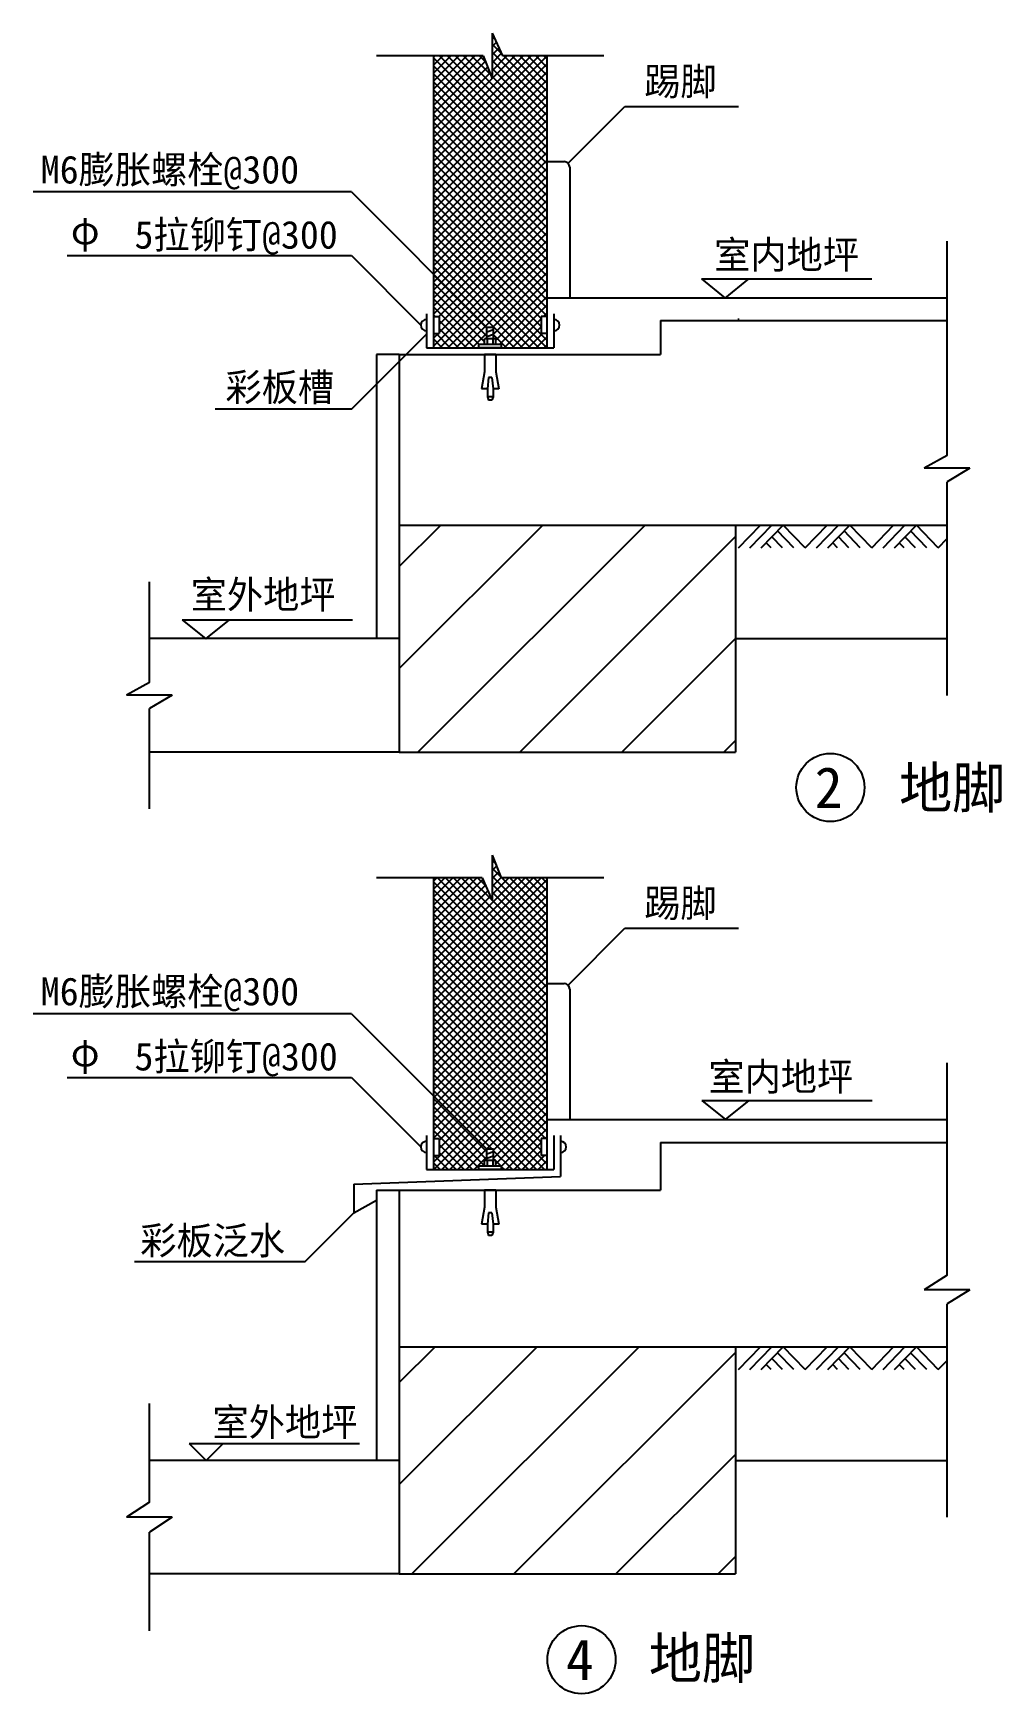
# Model space of a CAD drawing. Header units: metres. Extents: x 21 to 19230, y 1053 to 30390.
# Drawn here: x 10704 to 19230, y 15677 to 30298 of the extents above; entities that cross this region are included whole.
import ezdxf

# ---------------------------------------------------------------- set-up
doc = ezdxf.new("R2010")
doc.units = ezdxf.units.M
for name, color, linetype in [('1', 2, 'Continuous'), ('2', 3, 'Continuous'), ('4', 5, 'Continuous'), ('5', 6, 'Continuous')]:
    doc.layers.add(name, color=color, linetype=linetype)
pattern_1 = [(45, (0, 0), (-449.013, 449.013), [])]

msp = doc.modelspace()

# ---------------------------------------------------------------- hatches: boundary and pattern name
at = {"layer": '2'}
h = msp.add_hatch(dxfattribs=at)
h.set_pattern_fill('AR-SAND', scale=100)
h.paths.add_polyline_path([(18747.58, 27967.57), (15226.56, 27967.57), (15226.56, 27527.57), (15286.56, 27527.57), (15286.56, 27777.57, -1), (15286.56, 27677.57), (15286.56, 27527.57), (15286.56, 27467.57), (16226.56, 27467.57), (16226.56, 27767.57), (18747.58, 27767.57)])
h.paths.add_polyline_path([(13926.56, 27408.93), (13726.56, 27208.93), (13726.56, 24967.57), (13926.56, 24967.57)])
h.paths.add_polyline_path([(13926.56, 27408.93), (13926.56, 27467.57), (13726.56, 27467.57), (13726.56, 27208.93)])
h = msp.add_hatch(dxfattribs=at)
h.set_pattern_fill('AR-SAND', scale=100)
h.paths.add_polyline_path([(15346.56, 20731.94), (15346.56, 20591.94), (15346.56, 20541.94, -1), (15346.56, 20441.94), (15346.56, 20231.94), (15346.56, 20111.94), (16226.56, 20111.94), (16226.56, 20531.94), (18747.58, 20531.94), (18747.58, 20731.94)])
h.paths.add_polyline_path([(13926.56, 20111.94), (13726.56, 20111.94), (13726.56, 17731.94), (13926.56, 17731.94)])
at = {"layer": '5'}
h = msp.add_hatch(dxfattribs=at)
h.set_pattern_fill('AR-CONC', scale=150)
h.paths.add_polyline_path([(16226.56, 27467.57), (14776.56, 27467.57), (14776.56, 27317.57), (14801.56, 27167.57), (14751.56, 27167.57), (14751.56, 27097.57), (14741.56, 27067.57), (14711.56, 27067.57), (14701.56, 27097.57), (14701.56, 27167.57), (14651.56, 27167.57), (14676.56, 27317.57), (14676.56, 27467.57), (13985.2, 27467.57), (13926.56, 27408.93), (13926.56, 25967.57), (18747.58, 25967.57), (18747.58, 26419.1), (18947.58, 26469.1), (18547.58, 26469.1), (18747.58, 26519.1), (18747.58, 27767.57), (16226.56, 27767.57)])
h = msp.add_hatch(dxfattribs=at)
h.set_pattern_fill('_U', scale=200)
h.set_pattern_definition(pattern_1)
h.paths.add_polyline_path([(13926.56, 25967.57), (13926.56, 23967.57), (16886.56, 23967.57), (16886.56, 25967.57)])
h = msp.add_hatch(dxfattribs=at)
h.set_pattern_fill('AR-CONC', scale=150)
h.paths.add_polyline_path([(16226.56, 20111.94), (14776.56, 20111.94), (14776.56, 19961.94), (14801.56, 19811.94), (14751.56, 19811.94), (14751.56, 19741.94), (14741.56, 19711.94), (14711.56, 19711.94), (14701.56, 19741.94), (14701.56, 19811.94), (14651.56, 19811.94), (14676.56, 19961.94), (14676.56, 20111.94), (13926.56, 20111.94), (13926.56, 18731.94), (18747.58, 18731.94), (18747.58, 19183.47), (18947.58, 19233.47), (18547.58, 19233.47), (18747.58, 19283.47), (18747.58, 20531.94), (16226.56, 20531.94)])
h = msp.add_hatch(dxfattribs=at)
h.set_pattern_fill('_U', scale=200)
h.set_pattern_definition(pattern_1)
h.paths.add_polyline_path([(13926.56, 18731.94), (13926.56, 16731.94), (16886.56, 16731.94), (16886.56, 18731.94)])

# ---------------------------------------------------------------- linework, layer by layer
at = {"layer": '1'}
for p, q in [((14226.56, 30097.75), (14226.56, 27527.57)), ((15226.56, 30097.75), (15226.56, 27527.57)), ((14166.56, 27827.57), (14166.56, 27527.57)), ((15286.56, 27827.57), (15286.56, 27527.57)), ((14166.56, 27527.57), (15286.56, 27527.57)), ((14226.56, 22862.12), (14226.56, 20291.94)), ((15226.56, 22862.12), (15226.56, 20291.94)), ((14166.56, 20591.94), (14166.56, 20291.94)), ((15286.56, 20591.94), (15286.56, 20291.94)), ((15346.56, 20591.94), (15346.56, 20231.94)), ((13526.56, 20164.53), (15346.56, 20231.94)), ((14166.56, 20291.94), (15286.56, 20291.94)), ((13526.56, 20164.53), (13526.56, 19911.94)), ((13526.56, 19911.94), (13726.56, 20021.94))]:
    msp.add_line(p, q, dxfattribs=at)
at = {"layer": '2'}
for p, q in [((14743.39, 30297.75), (14833.87, 30097.75)), ((14743.39, 30297.75), (14743.39, 29897.75)), ((14664.4, 30097.75), (13726.56, 30097.75)), ((14664.4, 30097.75), (14743.39, 29897.75)), ((15726.56, 30097.75), (14833.87, 30097.75)), ((15411.92, 29152.93), (15911.92, 29652.93)), ((15911.92, 29652.93), (16911.92, 29652.93)), ((15226.56, 29167.57), (15376.56, 29167.57)), ((15426.56, 29117.57), (15426.56, 27967.57)), ((13504.45, 28899.69), (10704.45, 28899.69)), ((13504.45, 28899.69), (14696.56, 27707.57)), ((18747.58, 26580.67), (18747.58, 28467.57)), ((11004.45, 28339.69), (13504.45, 28339.69)), ((13504.45, 28339.69), (14116.56, 27727.57)), ((16586.55, 28134.17), (16794.73, 27965.64)), ((16586.55, 28134.17), (18086.55, 28134.17)), ((16794.73, 27965.64), (17002.91, 28134.17)), ((15226.56, 27967.57), (18747.58, 27967.57)), ((14226.56, 27802.57), (14276.56, 27802.57)), ((14276.56, 27802.57), (14276.56, 27652.57)), ((15226.56, 27802.57), (15176.56, 27802.57)), ((15176.56, 27802.57), (15176.56, 27652.57)), ((13504.45, 26986.81), (14166.56, 27648.93)), ((14226.56, 27652.57), (14276.56, 27652.57)), ((14756.56, 27707.57), (14696.56, 27707.57)), ((14696.56, 27607.57), (14696.56, 27707.57)), ((14696.56, 27667.57), (14756.56, 27687.57)), ((14696.56, 27627.57), (14756.56, 27647.57)), ((14756.56, 27607.57), (14756.56, 27707.57)), ((15226.56, 27652.57), (15176.56, 27652.57)), ((16226.56, 27767.57), (16226.56, 27467.57)), ((16226.56, 27767.57), (18747.58, 27767.57)), ((14826.56, 27557.57), (14626.56, 27557.57)), ((14626.56, 27527.57), (14626.56, 27557.57)), ((14826.56, 27527.57), (14626.56, 27527.57)), ((14676.56, 27557.57), (14676.56, 27607.57)), ((14776.56, 27607.57), (14676.56, 27607.57)), ((14701.56, 27557.57), (14701.56, 27607.57)), ((14751.56, 27557.57), (14751.56, 27607.57)), ((14776.56, 27557.57), (14776.56, 27607.57)), ((14826.56, 27527.57), (14826.56, 27557.57)), ((13726.56, 27467.57), (13726.56, 24967.57)), ((13926.56, 27467.57), (13726.56, 27467.57)), ((13926.56, 27467.57), (13926.56, 23967.57)), ((13926.56, 27467.57), (16226.56, 27467.57)), ((14776.56, 27467.57), (14676.56, 27467.57)), ((14676.56, 27467.57), (14676.56, 27317.57)), ((14776.56, 27467.57), (14676.56, 27467.57)), ((14776.56, 27467.57), (14776.56, 27317.57)), ((14676.56, 27317.57), (14651.56, 27167.57)), ((14711.56, 27267.57), (14701.56, 27167.57)), ((14741.56, 27267.57), (14711.56, 27267.57)), ((14741.56, 27267.57), (14751.56, 27167.57)), ((14776.56, 27317.57), (14801.56, 27167.57)), ((14701.56, 27167.57), (14651.56, 27167.57)), ((14701.56, 27167.57), (14701.56, 27097.57)), ((14701.56, 27097.57), (14711.56, 27067.57)), ((14751.56, 27097.57), (14701.56, 27097.57)), ((14741.56, 27067.57), (14711.56, 27067.57)), ((14751.56, 27097.57), (14741.56, 27067.57)), ((14751.56, 27167.57), (14751.56, 27097.57)), ((14801.56, 27167.57), (14751.56, 27167.57)), ((13504.45, 26986.81), (12304.45, 26986.81)), ((18747.58, 26580.67), (18547.58, 26469.1)), ((18947.58, 26469.1), (18547.58, 26469.1)), ((18947.58, 26469.1), (18747.58, 26347.05)), ((18747.58, 24467.57), (18747.58, 26347.05)), ((13926.56, 25967.57), (18747.58, 25967.57)), ((16886.56, 25967.57), (16886.56, 23967.57)), ((11726.56, 24579.74), (11726.56, 25467.57)), ((12015.53, 25133.59), (12223.71, 24965.07)), ((12015.53, 25133.59), (13515.53, 25133.59)), ((12223.71, 24965.07), (12431.89, 25133.59)), ((13926.56, 24967.57), (11726.56, 24967.57)), ((16886.56, 24967.57), (18747.58, 24967.57)), ((11726.56, 24579.74), (11526.56, 24468.77)), ((11926.56, 24468.77), (11526.56, 24468.77)), ((11926.56, 24468.77), (11726.56, 24352.42)), ((11726.56, 23467.57), (11726.56, 24352.42)), ((13926.56, 23967.57), (11726.56, 23967.57)), ((13926.56, 23967.57), (16886.56, 23967.57)), ((14743.39, 23062.12), (14743.39, 22662.12)), ((14743.39, 23062.12), (14822.11, 22862.12)), ((14657.06, 22862.12), (13726.56, 22862.12)), ((14657.06, 22862.12), (14743.39, 22662.12)), ((15726.56, 22862.12), (14822.11, 22862.12)), ((15411.92, 21917.29), (15911.92, 22417.29)), ((15911.92, 22417.29), (16911.92, 22417.29)), ((15226.56, 21931.94), (15376.56, 21931.94)), ((15426.56, 21881.94), (15426.56, 20731.94)), ((13504.45, 21664.05), (10704.45, 21664.05)), ((13504.45, 21664.05), (14696.56, 20471.94)), ((18747.58, 19362.87), (18747.58, 21231.94)), ((11004.45, 21104.05), (13504.45, 21104.05)), ((13504.45, 21104.05), (14116.56, 20491.94)), ((16588.4, 20901.04), (16796.58, 20732.51)), ((16588.4, 20901.04), (18088.4, 20901.04)), ((16796.58, 20732.51), (17004.76, 20901.04)), ((15226.56, 20731.94), (18747.58, 20731.94)), ((14226.56, 20566.94), (14276.56, 20566.94)), ((14276.56, 20566.94), (14276.56, 20416.94)), ((14696.56, 20371.94), (14696.56, 20471.94)), ((14756.56, 20471.94), (14696.56, 20471.94)), ((14756.56, 20371.94), (14756.56, 20471.94)), ((15226.56, 20566.94), (15176.56, 20566.94)), ((15176.56, 20566.94), (15176.56, 20416.94)), ((16226.56, 20531.94), (16226.56, 20111.94)), ((16226.56, 20531.94), (18747.58, 20531.94)), ((14226.56, 20416.94), (14276.56, 20416.94)), ((14676.56, 20321.94), (14676.56, 20371.94)), ((14776.56, 20371.94), (14676.56, 20371.94)), ((14696.56, 20431.94), (14756.56, 20451.94)), ((14696.56, 20391.94), (14756.56, 20411.94)), ((14701.56, 20321.94), (14701.56, 20371.94)), ((14751.56, 20321.94), (14751.56, 20371.94)), ((14776.56, 20321.94), (14776.56, 20371.94)), ((15226.56, 20416.94), (15176.56, 20416.94)), ((14626.56, 20291.94), (14626.56, 20321.94)), ((14826.56, 20321.94), (14626.56, 20321.94)), ((14826.56, 20291.94), (14626.56, 20291.94)), ((14826.56, 20291.94), (14826.56, 20321.94)), ((13726.56, 20111.94), (16226.56, 20111.94)), ((13726.56, 20111.94), (13726.56, 17731.94)), ((13926.56, 20111.94), (13926.56, 16731.94)), ((14776.56, 20111.94), (14676.56, 20111.94)), ((14776.56, 20111.94), (14676.56, 20111.94)), ((14676.56, 20111.94), (14676.56, 19961.94)), ((14776.56, 20111.94), (14776.56, 19961.94)), ((13097.16, 19482.53), (13526.56, 19911.94)), ((14676.56, 19961.94), (14651.56, 19811.94)), ((14711.56, 19911.94), (14701.56, 19811.94)), ((14741.56, 19911.94), (14711.56, 19911.94)), ((14741.56, 19911.94), (14751.56, 19811.94)), ((14776.56, 19961.94), (14801.56, 19811.94)), ((14701.56, 19811.94), (14651.56, 19811.94)), ((14701.56, 19811.94), (14701.56, 19741.94)), ((14751.56, 19741.94), (14701.56, 19741.94)), ((14701.56, 19741.94), (14711.56, 19711.94)), ((14751.56, 19741.94), (14741.56, 19711.94)), ((14751.56, 19811.94), (14751.56, 19741.94)), ((14801.56, 19811.94), (14751.56, 19811.94)), ((14741.56, 19711.94), (14711.56, 19711.94)), ((11597.16, 19482.53), (13097.16, 19482.53)), ((18747.58, 19362.87), (18547.58, 19233.47)), ((18947.58, 19233.47), (18547.58, 19233.47)), ((18947.58, 19233.47), (18747.58, 19109.52)), ((18747.58, 17231.94), (18747.58, 19109.52)), ((13926.56, 18731.94), (18747.58, 18731.94)), ((16886.56, 18731.94), (16886.56, 16731.94)), ((11726.56, 17362.76), (11726.56, 18231.94)), ((12076.56, 17881.94), (12226.56, 17731.94)), ((12076.56, 17881.94), (13576.56, 17881.94)), ((12226.56, 17731.94), (12376.56, 17881.94)), ((13926.56, 17731.94), (11726.56, 17731.94)), ((16886.56, 17731.94), (18747.58, 17731.94)), ((11726.56, 17362.76), (11526.56, 17233.14)), ((11926.56, 17233.14), (11526.56, 17233.14)), ((11926.56, 17233.14), (11726.56, 17100.27)), ((11726.56, 16231.94), (11726.56, 17100.27)), ((13926.56, 16731.94), (11726.56, 16731.94)), ((13926.56, 16731.94), (16886.56, 16731.94))]:
    msp.add_line(p, q, dxfattribs=at)
for centre, start, end in [((15376.56, 29117.57), 0, 90), ((14166.56, 27727.57), 90, 270), ((15286.56, 27727.57), 270, 90), ((15376.56, 21881.94), 0, 90), ((14166.56, 20491.94), 90, 270), ((15346.56, 20491.94), 270, 90)]:
    msp.add_arc(centre, 50, start, end, dxfattribs=at)
at = {"layer": '4'}
for centre in [(17721.09, 23656.53), (15530.69, 15976.81)]:
    msp.add_circle(centre, 300, dxfattribs=at)
at = {"layer": '5'}
for p, q in [((14765, 30249.42), (14743.39, 30271.03)), ((14743.39, 30249.92), (14757.81, 30264.34)), ((14743.39, 30179.21), (14780.48, 30216.3)), ((14822.19, 30121.52), (14743.39, 30200.32)), ((14743.39, 30108.5), (14801.73, 30166.83)), ((15226.56, 29646.44), (14743.39, 30129.61)), ((14226.56, 30086.64), (14237.67, 30097.75)), ((14226.56, 30015.93), (14308.38, 30097.75)), ((14226.56, 29945.22), (14379.09, 30097.75)), ((14226.56, 29874.51), (14449.8, 30097.75)), ((14226.56, 29803.8), (14520.52, 30097.75)), ((14226.56, 29733.09), (14591.23, 30097.75)), ((14226.56, 29662.38), (14661.94, 30097.75)), ((14226.56, 29379.54), (14944.78, 30097.75)), ((14226.56, 29308.82), (15015.49, 30097.75)), ((14226.56, 29238.11), (15086.2, 30097.75)), ((14226.56, 29167.4), (15156.91, 30097.75)), ((14226.56, 29096.69), (15226.56, 30096.69)), ((15226.56, 29080.75), (14226.56, 30080.75)), ((14226.56, 29591.67), (14682.98, 30048.09)), ((14226.56, 29025.98), (15226.56, 30025.98)), ((15226.56, 29010.04), (14226.56, 30010.04)), ((14226.56, 29520.96), (14703.06, 29997.45)), ((15226.56, 29151.46), (14280.27, 30097.75)), ((15226.56, 29222.17), (14350.98, 30097.75)), ((15226.56, 29292.89), (14421.7, 30097.75)), ((15226.56, 29363.6), (14492.41, 30097.75)), ((14736.81, 29924.05), (14563.12, 30097.75)), ((14680.58, 30051), (14633.83, 30097.75)), ((14743.39, 30037.78), (14823.64, 30118.03)), ((14743.39, 29967.07), (14874.07, 30097.75)), ((15226.56, 29575.73), (14743.39, 30058.9)), ((15226.56, 29505.02), (14743.39, 29988.19)), ((15226.56, 29717.15), (14845.96, 30097.75)), ((15226.56, 29787.86), (14916.67, 30097.75)), ((15226.56, 29858.57), (14987.38, 30097.75)), ((15226.56, 29929.28), (15058.09, 30097.75)), ((15226.56, 29999.99), (15128.8, 30097.75)), ((15226.56, 30070.7), (15199.51, 30097.75)), ((14226.56, 28955.27), (15226.56, 29955.27)), ((14226.56, 29450.25), (14729.53, 29953.21)), ((15226.56, 28939.33), (14226.56, 29939.33)), ((14226.56, 28884.56), (15226.56, 29884.56)), ((15226.56, 28868.62), (14226.56, 29868.62)), ((15226.56, 29434.31), (14743.39, 29917.48)), ((14226.56, 28813.85), (15226.56, 29813.85)), ((15226.56, 28797.91), (14226.56, 29797.91)), ((14226.56, 28743.14), (15226.56, 29743.14)), ((15226.56, 28727.2), (14226.56, 29727.2)), ((14226.56, 28672.43), (15226.56, 29672.43)), ((15226.56, 28656.49), (14226.56, 29656.49)), ((14226.56, 28601.72), (15226.56, 29601.72)), ((15226.56, 28585.78), (14226.56, 29585.78)), ((14226.56, 28531.01), (15226.56, 29531.01)), ((15226.56, 28515.07), (14226.56, 29515.07)), ((14226.56, 28460.3), (15226.56, 29460.3)), ((15226.56, 28444.36), (14226.56, 29444.36)), ((14226.56, 28389.59), (15226.56, 29389.59)), ((15226.56, 28373.65), (14226.56, 29373.65)), ((14226.56, 28318.87), (15226.56, 29318.87)), ((15226.56, 28302.94), (14226.56, 29302.94)), ((14226.56, 28248.16), (15226.56, 29248.16)), ((15226.56, 28232.23), (14226.56, 29232.23)), ((15226.56, 28161.51), (14226.56, 29161.51)), ((14226.62, 28177.51), (15226.56, 29177.45)), ((14261.98, 28142.16), (15226.56, 29106.74)), ((15226.56, 28090.8), (14226.56, 29090.8)), ((15226.56, 28020.09), (14226.56, 29020.09)), ((14297.33, 28106.8), (15226.56, 29036.03)), ((14332.69, 28071.45), (15226.56, 28965.32)), ((15226.56, 27949.38), (14226.56, 28949.38)), ((15226.56, 27878.67), (14226.56, 28878.67)), ((15226.56, 27807.96), (14226.56, 28807.96)), ((14368.04, 28036.09), (15226.56, 28894.61)), ((14403.4, 28000.74), (15226.56, 28823.9)), ((15176.56, 27787.25), (14226.56, 28737.25)), ((15176.56, 27716.54), (14226.56, 28666.54)), ((14438.75, 27965.38), (15226.56, 28753.19)), ((14474.11, 27930.02), (15226.56, 28682.48)), ((15226.56, 27595.83), (14226.56, 28595.83)), ((15224.11, 27527.57), (14226.56, 28525.12)), ((14509.46, 27894.67), (15226.56, 28611.77)), ((14544.82, 27859.31), (15226.56, 28541.06)), ((15153.4, 27527.57), (14226.56, 28454.41)), ((15082.69, 27527.57), (14226.56, 28383.7)), ((14580.17, 27823.96), (15226.56, 28470.35)), ((14615.53, 27788.6), (15226.56, 28399.64)), ((15011.98, 27527.57), (14226.56, 28312.99)), ((14941.27, 27527.57), (14226.56, 28242.28)), ((14650.88, 27753.25), (15226.56, 28328.93)), ((14686.24, 27717.89), (15226.56, 28258.21)), ((14226.56, 28177.45), (14226.62, 28177.51)), ((14696.56, 27701.57), (14226.56, 28171.57)), ((14226.56, 28106.74), (14261.98, 28142.16)), ((14226.56, 28036.03), (14297.33, 28106.8)), ((14696.56, 27630.85), (14226.56, 28100.85)), ((14746.63, 27707.57), (15226.56, 28187.5)), ((14756.56, 27646.79), (15226.56, 28116.79)), ((14226.56, 27965.32), (14332.69, 28071.45)), ((14226.56, 27894.61), (14368.04, 28036.09)), ((14676.56, 27580.14), (14226.56, 28030.14)), ((14226.56, 27823.9), (14403.4, 28000.74)), ((14628.43, 27557.57), (14226.56, 27959.43)), ((14275.94, 27802.57), (14438.75, 27965.38)), ((14276.56, 27732.48), (14474.11, 27930.02)), ((14776.56, 27596.08), (15226.56, 28046.08)), ((14808.76, 27557.57), (15226.56, 27975.37)), ((14587.71, 27527.57), (14226.56, 27888.72)), ((14226.56, 27541.06), (14544.82, 27859.31)), ((14242, 27802.57), (14226.56, 27818.01)), ((14276.56, 27661.77), (14509.46, 27894.67)), ((14283.79, 27527.57), (14580.17, 27823.96)), ((14354.5, 27527.57), (14615.53, 27788.6)), ((14849.47, 27527.57), (15226.56, 27904.66)), ((14920.18, 27527.57), (15176.56, 27783.95)), ((15195.18, 27802.57), (15226.56, 27833.95)), ((14226.56, 27611.77), (14267.36, 27652.57)), ((14375.58, 27527.57), (14250.58, 27652.57)), ((14517, 27527.57), (14276.56, 27768.01)), ((14446.29, 27527.57), (14276.56, 27697.3)), ((14425.21, 27527.57), (14650.88, 27753.25)), ((14495.92, 27527.57), (14686.24, 27717.89)), ((14566.63, 27527.57), (14696.56, 27657.5)), ((14870.56, 27527.57), (14756.56, 27641.57)), ((14990.89, 27527.57), (15176.56, 27713.24)), ((15061.6, 27527.57), (15186.6, 27652.57)), ((14304.87, 27527.57), (14226.56, 27605.88)), ((14234.16, 27527.57), (14226.56, 27535.17)), ((14667.34, 27557.57), (14676.56, 27566.79)), ((15132.31, 27527.57), (15226.56, 27621.82)), ((15203.02, 27527.57), (15226.56, 27551.11)), ((16912.56, 25767.57), (17105.56, 25967.57)), ((17012.56, 25767.57), (17205.56, 25967.57)), ((17112.56, 25767.57), (17305.56, 25967.57)), ((17398.55, 25767.57), (17255.56, 25915.76)), ((17498.55, 25767.57), (17305.56, 25967.57)), ((17498.56, 25767.57), (17691.56, 25967.57)), ((17598.56, 25767.57), (17791.56, 25967.57)), ((17698.56, 25767.57), (17891.56, 25967.57)), ((17984.55, 25767.57), (17841.56, 25915.76)), ((18084.55, 25767.57), (17891.56, 25967.57)), ((18084.56, 25767.57), (18277.56, 25967.57)), ((18184.56, 25767.57), (18377.56, 25967.57)), ((18284.56, 25767.57), (18477.56, 25967.57)), ((18570.55, 25767.57), (18427.56, 25915.76)), ((18670.55, 25767.57), (18477.56, 25967.57)), ((17198.55, 25767.57), (17155.56, 25812.13)), ((17298.55, 25767.57), (17205.56, 25863.94)), ((17784.55, 25767.57), (17741.56, 25812.13)), ((17884.55, 25767.57), (17791.56, 25863.94)), ((18370.55, 25767.57), (18327.56, 25812.13)), ((18470.55, 25767.57), (18377.56, 25863.94)), ((18670.56, 25767.57), (18747.58, 25847.38)), ((14772.42, 22988.32), (14743.39, 23017.35)), ((14743.39, 22996.23), (14761.48, 23014.32)), ((14743.39, 22925.52), (14781.58, 22963.71)), ((14226.56, 22832.96), (14255.72, 22862.12)), ((14226.56, 22762.25), (14326.43, 22862.12)), ((14226.56, 22691.54), (14397.14, 22862.12)), ((14226.56, 22620.83), (14467.85, 22862.12)), ((14226.56, 22550.12), (14538.57, 22862.12)), ((14226.56, 22479.41), (14609.28, 22862.12)), ((14226.56, 22125.85), (14962.83, 22862.12)), ((14226.56, 22055.14), (15033.54, 22862.12)), ((14226.56, 21984.43), (15104.25, 22862.12)), ((14226.56, 21913.72), (15174.96, 22862.12)), ((14226.56, 22408.7), (14662.9, 22845.03)), ((14226.56, 21843.01), (15226.56, 22843.01)), ((15226.56, 21827.07), (14226.56, 22827.07)), ((15226.56, 21897.78), (14262.22, 22862.12)), ((15226.56, 21968.49), (14332.93, 22862.12)), ((15226.56, 22039.2), (14403.65, 22862.12)), ((15226.56, 22109.91), (14474.36, 22862.12)), ((14742.83, 22664.36), (14545.07, 22862.12)), ((14687.32, 22790.58), (14615.78, 22862.12)), ((14816.28, 22873.75), (14743.39, 22946.64)), ((14743.39, 22854.81), (14801.47, 22912.9)), ((15226.56, 22392.76), (14743.39, 22875.93)), ((14743.39, 22784.1), (14821.41, 22862.12)), ((14743.39, 22713.39), (14892.12, 22862.12)), ((15226.56, 22463.47), (14827.91, 22862.12)), ((15226.56, 22534.18), (14898.62, 22862.12)), ((15226.56, 22604.89), (14969.33, 22862.12)), ((15226.56, 22675.6), (15040.04, 22862.12)), ((15226.56, 22746.31), (15110.75, 22862.12)), ((15226.56, 22817.02), (15181.46, 22862.12)), ((14226.56, 22337.99), (14684.39, 22795.81)), ((14226.56, 21772.3), (15226.56, 22772.3)), ((15226.56, 21756.36), (14226.56, 22756.36)), ((14226.56, 22267.27), (14705.12, 22745.84)), ((14226.56, 21701.59), (15226.56, 22701.59)), ((14226.56, 22196.56), (14726.17, 22696.18)), ((15226.56, 21685.65), (14226.56, 22685.65)), ((15226.56, 22322.05), (14743.39, 22805.22)), ((15226.56, 22251.34), (14743.39, 22734.51)), ((15226.56, 22180.63), (14743.39, 22663.8)), ((14226.56, 21630.88), (15226.56, 22630.88)), ((15226.56, 21614.94), (14226.56, 22614.94)), ((14226.56, 21560.17), (15226.56, 22560.17)), ((15226.56, 21544.23), (14226.56, 22544.23)), ((14226.56, 21489.46), (15226.56, 22489.46)), ((15226.56, 21473.52), (14226.56, 22473.52)), ((14226.56, 21418.75), (15226.56, 22418.75)), ((15226.56, 21402.81), (14226.56, 22402.81)), ((14226.56, 21348.04), (15226.56, 22348.04)), ((15226.56, 21332.1), (14226.56, 22332.1)), ((14226.56, 21277.33), (15226.56, 22277.33)), ((15226.56, 21261.39), (14226.56, 22261.39)), ((14226.56, 21206.61), (15226.56, 22206.61)), ((15226.56, 21190.68), (14226.56, 22190.68)), ((14226.56, 21135.9), (15226.56, 22135.9)), ((15226.56, 21119.97), (14226.56, 22119.97)), ((14226.56, 21065.19), (15226.56, 22065.19)), ((15226.56, 21049.25), (14226.56, 22049.25)), ((14226.56, 20994.48), (15226.56, 21994.48)), ((15226.56, 20978.54), (14226.56, 21978.54)), ((15226.56, 20907.83), (14226.56, 21907.83)), ((15226.56, 20837.12), (14226.56, 21837.12)), ((14235.65, 20932.85), (15226.56, 21923.77)), ((14271, 20897.5), (15226.56, 21853.06)), ((15226.56, 20766.41), (14226.56, 21766.41)), ((15226.56, 20695.7), (14226.56, 21695.7)), ((14306.36, 20862.14), (15226.56, 21782.35)), ((14341.71, 20826.79), (15226.56, 21711.64)), ((14377.07, 20791.43), (15226.56, 21640.93)), ((15226.56, 20624.99), (14226.56, 21624.99)), ((15213.9, 20566.94), (14226.56, 21554.28)), ((14412.42, 20756.08), (15226.56, 21570.22)), ((14447.78, 20720.72), (15226.56, 21499.51)), ((15176.56, 20533.57), (14226.56, 21483.57)), ((15176.56, 20462.86), (14226.56, 21412.86)), ((14483.13, 20685.37), (15226.56, 21428.8)), ((14518.49, 20650.01), (15226.56, 21358.09)), ((15226.56, 20342.15), (14226.56, 21342.15)), ((15206.06, 20291.94), (14226.56, 21271.44)), ((15135.35, 20291.94), (14226.56, 21200.73)), ((14553.84, 20614.66), (15226.56, 21287.38)), ((14589.2, 20579.3), (15226.56, 21216.67)), ((15064.64, 20291.94), (14226.56, 21130.02)), ((14993.93, 20291.94), (14226.56, 21059.3)), ((14624.55, 20543.95), (15226.56, 21145.95)), ((14659.91, 20508.59), (15226.56, 21075.24)), ((14743.22, 20471.94), (14226.56, 20988.59)), ((14226.56, 20923.77), (14235.65, 20932.85)), ((14696.56, 20447.88), (14226.56, 20917.88)), ((14695.26, 20473.24), (15226.56, 21004.53)), ((14756.56, 20463.82), (15226.56, 20933.82)), ((14226.56, 20853.06), (14271, 20897.5)), ((14226.56, 20782.35), (14306.36, 20862.14)), ((14696.56, 20377.17), (14226.56, 20847.17)), ((14226.56, 20711.64), (14341.71, 20826.79)), ((14226.56, 20640.93), (14377.07, 20791.43)), ((14676.56, 20326.46), (14226.56, 20776.46)), ((14756.56, 20393.11), (15226.56, 20863.11)), ((14776.56, 20342.4), (15226.56, 20792.4)), ((14226.56, 20570.22), (14412.42, 20756.08)), ((14626.56, 20305.75), (14226.56, 20705.75)), ((14226.56, 20358.09), (14518.49, 20650.01)), ((14569.67, 20291.94), (14226.56, 20635.04)), ((14276.56, 20549.51), (14447.78, 20720.72)), ((14276.56, 20478.8), (14483.13, 20685.37)), ((14826.56, 20321.69), (15226.56, 20721.69)), ((14867.52, 20291.94), (15226.56, 20650.98)), ((14231.12, 20291.94), (14553.84, 20614.66)), ((14498.95, 20291.94), (14276.56, 20514.33)), ((14301.83, 20291.94), (14589.2, 20579.3)), ((14372.55, 20291.94), (14624.55, 20543.95)), ((14443.26, 20291.94), (14659.91, 20508.59)), ((14513.97, 20291.94), (14695.26, 20473.24)), ((14938.23, 20291.94), (15176.56, 20530.27)), ((15213.23, 20566.94), (15226.56, 20580.27)), ((14286.82, 20291.94), (14226.56, 20352.2)), ((14357.53, 20291.94), (14232.53, 20416.94)), ((14428.24, 20291.94), (14276.56, 20443.62)), ((14584.68, 20291.94), (14696.56, 20403.82)), ((14923.22, 20291.94), (14756.56, 20458.59)), ((14772.51, 20371.94), (14756.56, 20387.88)), ((14822.51, 20321.94), (14776.56, 20367.88)), ((15008.94, 20291.94), (15176.56, 20459.56)), ((15079.65, 20291.94), (15204.65, 20416.94)), ((15150.36, 20291.94), (15226.56, 20368.14)), ((15226.56, 20412.86), (15222.48, 20416.94)), ((14852.51, 20291.94), (14826.56, 20317.88)), ((15221.07, 20291.94), (15226.56, 20297.43)), ((16912.56, 18531.94), (17105.56, 18731.94)), ((17012.56, 18531.94), (17205.56, 18731.94)), ((17112.56, 18531.94), (17305.56, 18731.94)), ((17498.55, 18531.94), (17305.56, 18731.94)), ((17498.56, 18531.94), (17691.56, 18731.94)), ((17598.56, 18531.94), (17791.56, 18731.94)), ((17698.56, 18531.94), (17891.56, 18731.94)), ((18084.55, 18531.94), (17891.56, 18731.94)), ((18084.56, 18531.94), (18277.56, 18731.94)), ((18184.56, 18531.94), (18377.56, 18731.94)), ((18284.56, 18531.94), (18477.56, 18731.94)), ((18670.55, 18531.94), (18477.56, 18731.94)), ((17198.55, 18531.94), (17155.56, 18576.49)), ((17298.55, 18531.94), (17205.56, 18628.31)), ((17398.55, 18531.94), (17255.56, 18680.12)), ((17784.55, 18531.94), (17741.56, 18576.49)), ((17884.55, 18531.94), (17791.56, 18628.31)), ((17984.55, 18531.94), (17841.56, 18680.12)), ((18370.55, 18531.94), (18327.56, 18576.49)), ((18470.55, 18531.94), (18377.56, 18628.31)), ((18570.55, 18531.94), (18427.56, 18680.12)), ((18670.56, 18531.94), (18747.58, 18611.75))]:
    msp.add_line(p, q, dxfattribs=at)

# ---------------------------------------------------------------- texts
at = {"layer": '4'}
for s, height, p in [('踢脚', 245, (16082.84, 29751.78)), ('M6膨胀螺栓@300', 245, (10771, 28974.6)), ('φ', 245, (11035.45, 28439.51)), ('   5拉铆钉@300', 245, (11096.01, 28400.91)), ('室内地坪', 245, (16698.46, 28224.55)), ('彩板槽', 245, (12396.58, 27058.6)), ('室外地坪', 245, (12091.39, 25232.29)), ('2', 360, (17582.93, 23476.53)), ('地脚', 360, (18325.43, 23474.45)), ('踢脚', 245, (16082.84, 22516.14)), ('M6膨胀螺栓@300', 245, (10771, 21738.96)), ('φ', 245, (11034.94, 21201.35)), ('   5拉铆钉@300', 245, (11096.01, 21165.28)), ('室内地坪', 245, (16647.54, 20987.22)), ('彩板泛水', 245, (11646.92, 19544.88)), ('室外地坪', 245, (12282.93, 17945.61)), ('4', 360, (15392.53, 15796.81)), ('地脚', 360, (16122.67, 15810.71))]:
    msp.add_text(s, height=height, dxfattribs=at).set_placement(p)

doc.saveas('drawing.dxf')
